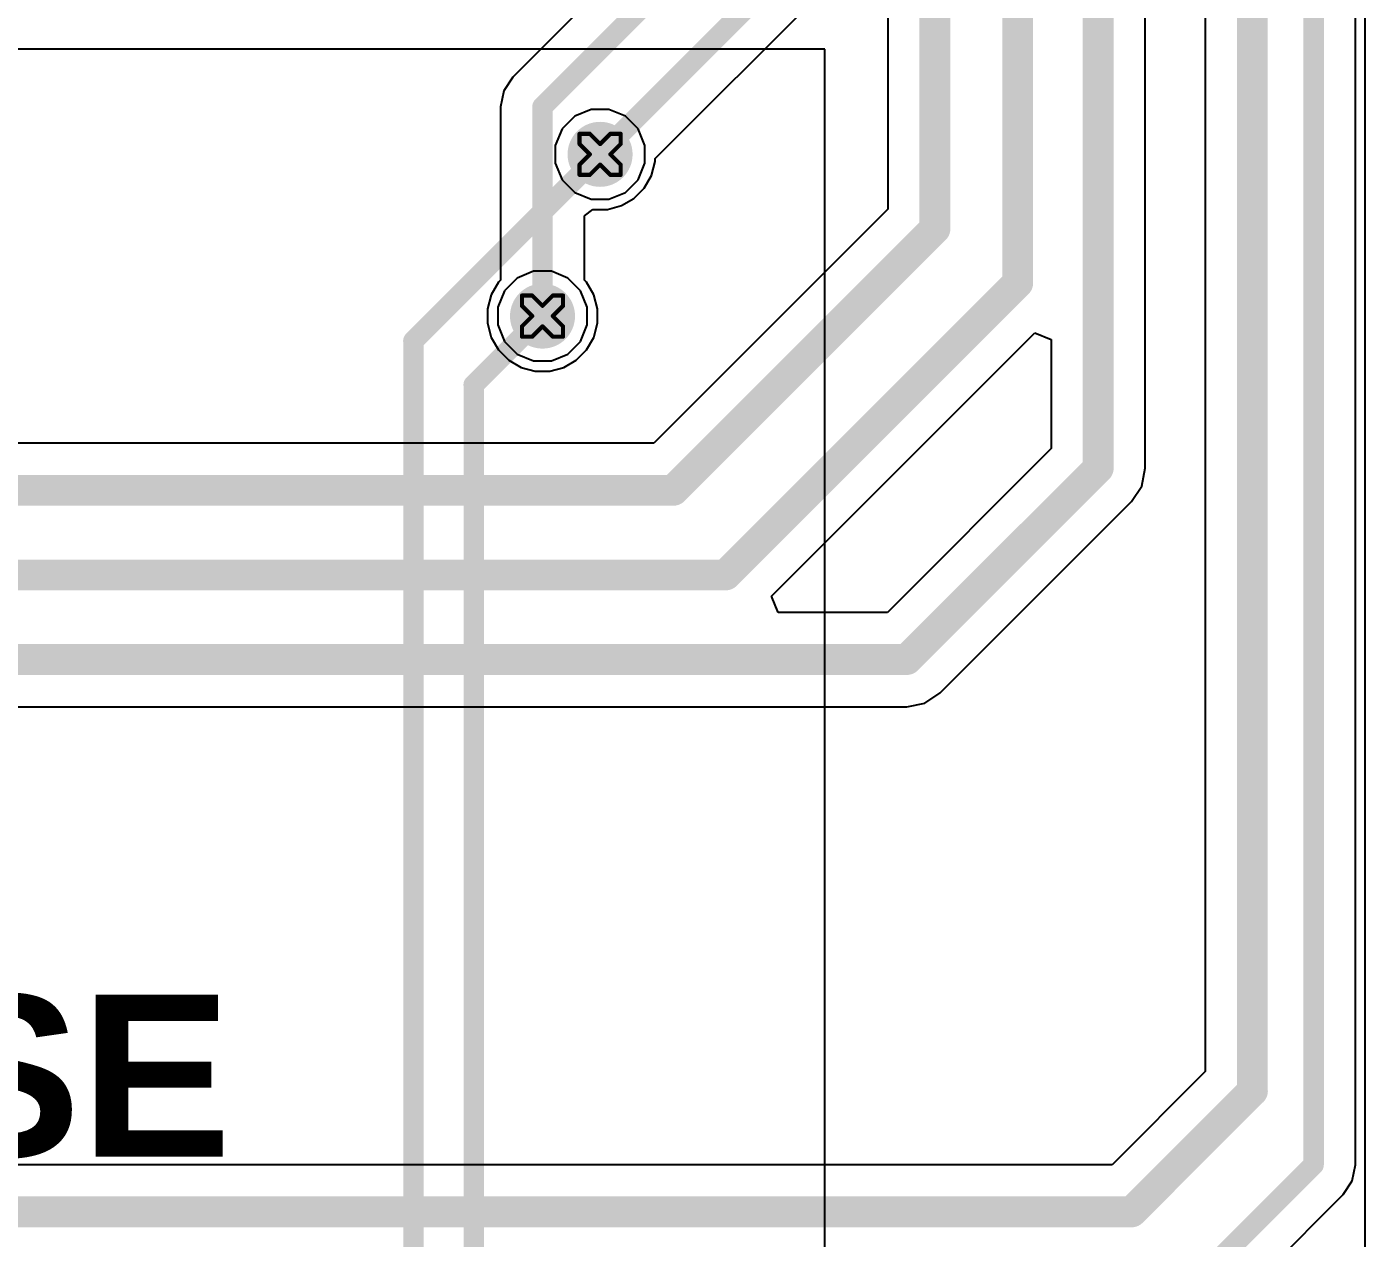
# Model space of a CAD drawing. Header units: inches. Extents: x 0 to 5379, y 0 to 5429.
# Drawn here: x 110.04 to 126.59, y 22.74 to 37.72 of the extents above; entities that cross this region are included whole.
import ezdxf

# ---------------------------------------------------------------- set-up
doc = ezdxf.new("R2010")
doc.units = ezdxf.units.IN
for name, color, linetype in [('Bottom Layer', 5, 'Continuous'), ('Bottom Solder', 6, 'Continuous'), ('Drill Drawing', 1, 'Continuous'), ('GND01', 16, 'Continuous'), ('GND02', 76, 'Continuous'), ('PWR', 156, 'Continuous'), ('SIG 01', 90, 'Continuous'), ('Top Layer', 1, 'Continuous'), ('Top Overlay', 2, 'Continuous'), ('Top Solder', 216, 'Continuous'), ('Via Holes', 16, 'Continuous')]:
    doc.layers.add(name, color=color, linetype=linetype)
doc.styles.add('Arial_Bold', font='', dxfattribs={"height": 0.2})
doc.styles.get('Arial_Bold').set_extended_font_data('Arial', bold=True)

msp = doc.modelspace()

# ---------------------------------------------------------------- hatches: boundary and pattern name
at = {"layer": 'Bottom Layer'}
h = msp.add_hatch(color=5, dxfattribs=at)
edge = h.paths.add_edge_path()
edge.add_arc((117.132, 36.138), 0.3, 0, 360)
h = msp.add_hatch(color=5, dxfattribs=at)
edge = h.paths.add_edge_path()
edge.add_arc((116.42, 34.138), 0.3, 0, 360)
at = {"layer": 'Bottom Solder'}
h = msp.add_hatch(color=6, dxfattribs=at)
edge = h.paths.add_edge_path()
edge.add_arc((117.132, 36.138), 0.402, 0, 360)
h = msp.add_hatch(color=6, dxfattribs=at)
edge = h.paths.add_edge_path()
edge.add_arc((116.42, 34.138), 0.402, 0, 360)
at = {"layer": 'GND01'}
h = msp.add_hatch(color=16, dxfattribs=at)
edge = h.paths.add_edge_path()
edge.add_arc((117.132, 36.138), 0.3, 0, 360)
h = msp.add_hatch(color=16, dxfattribs=at)
edge = h.paths.add_edge_path()
edge.add_arc((116.42, 34.138), 0.3, 0, 360)
at = {"layer": 'GND02'}
h = msp.add_hatch(color=76, dxfattribs=at)
edge = h.paths.add_edge_path()
edge.add_arc((117.132, 36.138), 0.3, 0, 360)
h = msp.add_hatch(color=76, dxfattribs=at)
edge = h.paths.add_edge_path()
edge.add_arc((116.42, 34.138), 0.3, 0, 360)
at = {"layer": 'PWR'}
h = msp.add_hatch(color=156, dxfattribs=at)
edge = h.paths.add_edge_path()
edge.add_arc((117.132, 36.138), 0.3, 0, 360)
h = msp.add_hatch(color=156, dxfattribs=at)
edge = h.paths.add_edge_path()
edge.add_arc((116.42, 34.138), 0.3, 0, 360)
at = {"layer": 'SIG 01'}
h = msp.add_hatch(color=90, dxfattribs=at)
edge = h.paths.add_edge_path()
edge.add_arc((117.132, 36.138), 0.3, 0, 360)
h = msp.add_hatch(color=90, dxfattribs=at)
edge = h.paths.add_edge_path()
edge.add_arc((116.42, 34.138), 0.3, 0, 360)
at = {"layer": 'Top Layer'}
h = msp.add_hatch(color=1, dxfattribs=at)
edge = h.paths.add_edge_path()
edge.add_arc((117.132, 36.138), 0.3, 0, 360)
h = msp.add_hatch(color=1, dxfattribs=at)
edge = h.paths.add_edge_path()
edge.add_arc((116.42, 34.138), 0.3, 0, 360)
at = {"layer": 'Top Solder'}
h = msp.add_hatch(color=216, dxfattribs=at)
edge = h.paths.add_edge_path()
edge.add_arc((117.132, 36.138), 0.402, 0, 360)
h = msp.add_hatch(color=216, dxfattribs=at)
edge = h.paths.add_edge_path()
edge.add_arc((116.42, 34.138), 0.402, 0, 360)
at = {"layer": 'Via Holes'}
h = msp.add_hatch(color=7, dxfattribs=at)
edge = h.paths.add_edge_path()
edge.add_arc((117.132, 36.138), 0.15, 0, 360)
h = msp.add_hatch(color=7, dxfattribs=at)
edge = h.paths.add_edge_path()
edge.add_arc((116.42, 34.138), 0.15, 0, 360)

# ---------------------------------------------------------------- linework, layer by layer
at = {"layer": 'Bottom Layer'}
for p, q in [((116.818, 36.608), (116.662, 36.452)), ((117.022, 36.692), (116.818, 36.608)), ((117.242, 36.692), (117.022, 36.692)), ((117.446, 36.608), (117.242, 36.692)), ((117.602, 36.452), (117.446, 36.608)), ((116.662, 36.452), (116.578, 36.248)), ((117.686, 36.248), (117.602, 36.452)), ((116.578, 36.248), (116.578, 36.028)), ((117.686, 36.028), (117.686, 36.248)), ((116.578, 36.028), (116.662, 35.824)), ((117.602, 35.824), (117.686, 36.028)), ((116.662, 35.824), (116.818, 35.668)), ((117.446, 35.668), (117.602, 35.824)), ((116.818, 35.668), (117.022, 35.584)), ((117.242, 35.584), (117.446, 35.668)), ((117.022, 35.584), (117.242, 35.584)), ((116.106, 34.608), (115.951, 34.452)), ((116.31, 34.692), (116.106, 34.608)), ((116.53, 34.692), (116.31, 34.692)), ((116.734, 34.608), (116.53, 34.692)), ((116.89, 34.452), (116.734, 34.608)), ((115.951, 34.452), (115.866, 34.248)), ((116.974, 34.248), (116.89, 34.452)), ((115.866, 34.248), (115.866, 34.028)), ((116.974, 34.028), (116.974, 34.248)), ((115.866, 34.028), (115.951, 33.824)), ((116.89, 33.824), (116.974, 34.028)), ((115.951, 33.824), (116.106, 33.669)), ((116.734, 33.669), (116.89, 33.824)), ((116.106, 33.669), (116.31, 33.584)), ((116.53, 33.584), (116.734, 33.669)), ((116.31, 33.584), (116.53, 33.584))]:
    msp.add_line(p, q, dxfattribs=at)
at = {"layer": 'Drill Drawing'}
for points in [[(116.878, 36.265, 0.0508, 0.0508, 0), (116.878, 36.392, 0.0508, 0.0508, 0)], [(116.878, 36.392, 0.0508, 0.0508, 0), (117.005, 36.392, 0.0508, 0.0508, 0)], [(117.005, 36.392, 0.0508, 0.0508, 0), (117.132, 36.265, 0.0508, 0.0508, 0)], [(117.132, 36.265, 0.0508, 0.0508, 0), (117.259, 36.392, 0.0508, 0.0508, 0)], [(117.259, 36.392, 0.0508, 0.0508, 0), (117.386, 36.392, 0.0508, 0.0508, 0)], [(117.386, 36.265, 0.0508, 0.0508, 0), (117.386, 36.392, 0.0508, 0.0508, 0)], [(116.878, 36.265, 0.0508, 0.0508, 0), (117.005, 36.138, 0.0508, 0.0508, 0)], [(117.259, 36.138, 0.0508, 0.0508, 0), (117.386, 36.265, 0.0508, 0.0508, 0)], [(116.878, 36.011, 0.0508, 0.0508, 0), (117.005, 36.138, 0.0508, 0.0508, 0)], [(117.259, 36.138, 0.0508, 0.0508, 0), (117.386, 36.011, 0.0508, 0.0508, 0)], [(116.878, 35.884, 0.0508, 0.0508, 0), (116.878, 36.011, 0.0508, 0.0508, 0)], [(117.005, 35.884, 0.0508, 0.0508, 0), (117.132, 36.011, 0.0508, 0.0508, 0)], [(117.132, 36.011, 0.0508, 0.0508, 0), (117.259, 35.884, 0.0508, 0.0508, 0)], [(117.386, 35.884, 0.0508, 0.0508, 0), (117.386, 36.011, 0.0508, 0.0508, 0)], [(116.878, 35.884, 0.0508, 0.0508, 0), (117.005, 35.884, 0.0508, 0.0508, 0)], [(117.259, 35.884, 0.0508, 0.0508, 0), (117.386, 35.884, 0.0508, 0.0508, 0)], [(116.166, 34.265, 0.0508, 0.0508, 0), (116.166, 34.392, 0.0508, 0.0508, 0)], [(116.166, 34.392, 0.0508, 0.0508, 0), (116.293, 34.392, 0.0508, 0.0508, 0)], [(116.166, 34.265, 0.0508, 0.0508, 0), (116.293, 34.138, 0.0508, 0.0508, 0)], [(116.293, 34.392, 0.0508, 0.0508, 0), (116.42, 34.265, 0.0508, 0.0508, 0)], [(116.42, 34.265, 0.0508, 0.0508, 0), (116.547, 34.392, 0.0508, 0.0508, 0)], [(116.547, 34.392, 0.0508, 0.0508, 0), (116.674, 34.392, 0.0508, 0.0508, 0)], [(116.547, 34.138, 0.0508, 0.0508, 0), (116.674, 34.265, 0.0508, 0.0508, 0)], [(116.674, 34.265, 0.0508, 0.0508, 0), (116.674, 34.392, 0.0508, 0.0508, 0)], [(116.166, 34.011, 0.0508, 0.0508, 0), (116.293, 34.138, 0.0508, 0.0508, 0)], [(116.547, 34.138, 0.0508, 0.0508, 0), (116.674, 34.011, 0.0508, 0.0508, 0)], [(116.166, 33.884, 0.0508, 0.0508, 0), (116.166, 34.011, 0.0508, 0.0508, 0)], [(116.293, 33.884, 0.0508, 0.0508, 0), (116.42, 34.011, 0.0508, 0.0508, 0)], [(116.42, 34.011, 0.0508, 0.0508, 0), (116.547, 33.884, 0.0508, 0.0508, 0)], [(116.674, 33.884, 0.0508, 0.0508, 0), (116.674, 34.011, 0.0508, 0.0508, 0)], [(116.166, 33.884, 0.0508, 0.0508, 0), (116.293, 33.884, 0.0508, 0.0508, 0)], [(116.547, 33.884, 0.0508, 0.0508, 0), (116.674, 33.884, 0.0508, 0.0508, 0)]]:
    msp.add_lwpolyline(points, format="xyseb", dxfattribs=at)
for points in [[(116.865, 36.392, 0.0254, 0.0254, 1), (116.891, 36.392, 0.0254, 0.0254, 1)], [(116.865, 36.392, 0.0254, 0.0254, 1), (116.891, 36.392, 0.0254, 0.0254, 1)], [(116.992, 36.392, 0.0254, 0.0254, 1), (117.018, 36.392, 0.0254, 0.0254, 1)], [(116.992, 36.392, 0.0254, 0.0254, 1), (117.018, 36.392, 0.0254, 0.0254, 1)], [(117.246, 36.392, 0.0254, 0.0254, 1), (117.272, 36.392, 0.0254, 0.0254, 1)], [(117.246, 36.392, 0.0254, 0.0254, 1), (117.272, 36.392, 0.0254, 0.0254, 1)], [(117.373, 36.392, 0.0254, 0.0254, 1), (117.399, 36.392, 0.0254, 0.0254, 1)], [(117.373, 36.392, 0.0254, 0.0254, 1), (117.399, 36.392, 0.0254, 0.0254, 1)], [(116.865, 36.265, 0.0254, 0.0254, 1), (116.891, 36.265, 0.0254, 0.0254, 1)], [(116.865, 36.265, 0.0254, 0.0254, 1), (116.891, 36.265, 0.0254, 0.0254, 1)], [(117.119, 36.265, 0.0254, 0.0254, 1), (117.145, 36.265, 0.0254, 0.0254, 1)], [(117.119, 36.265, 0.0254, 0.0254, 1), (117.145, 36.265, 0.0254, 0.0254, 1)], [(117.373, 36.265, 0.0254, 0.0254, 1), (117.399, 36.265, 0.0254, 0.0254, 1)], [(117.373, 36.265, 0.0254, 0.0254, 1), (117.399, 36.265, 0.0254, 0.0254, 1)], [(116.992, 36.138, 0.0254, 0.0254, 1), (117.018, 36.138, 0.0254, 0.0254, 1)], [(116.992, 36.138, 0.0254, 0.0254, 1), (117.018, 36.138, 0.0254, 0.0254, 1)], [(117.246, 36.138, 0.0254, 0.0254, 1), (117.272, 36.138, 0.0254, 0.0254, 1)], [(117.246, 36.138, 0.0254, 0.0254, 1), (117.272, 36.138, 0.0254, 0.0254, 1)], [(116.865, 36.011, 0.0254, 0.0254, 1), (116.891, 36.011, 0.0254, 0.0254, 1)], [(116.865, 36.011, 0.0254, 0.0254, 1), (116.891, 36.011, 0.0254, 0.0254, 1)], [(117.119, 36.011, 0.0254, 0.0254, 1), (117.145, 36.011, 0.0254, 0.0254, 1)], [(117.119, 36.011, 0.0254, 0.0254, 1), (117.145, 36.011, 0.0254, 0.0254, 1)], [(117.373, 36.011, 0.0254, 0.0254, 1), (117.399, 36.011, 0.0254, 0.0254, 1)], [(117.373, 36.011, 0.0254, 0.0254, 1), (117.399, 36.011, 0.0254, 0.0254, 1)], [(116.865, 35.884, 0.0254, 0.0254, 1), (116.891, 35.884, 0.0254, 0.0254, 1)], [(116.865, 35.884, 0.0254, 0.0254, 1), (116.891, 35.884, 0.0254, 0.0254, 1)], [(116.992, 35.884, 0.0254, 0.0254, 1), (117.018, 35.884, 0.0254, 0.0254, 1)], [(116.992, 35.884, 0.0254, 0.0254, 1), (117.018, 35.884, 0.0254, 0.0254, 1)], [(117.246, 35.884, 0.0254, 0.0254, 1), (117.272, 35.884, 0.0254, 0.0254, 1)], [(117.246, 35.884, 0.0254, 0.0254, 1), (117.272, 35.884, 0.0254, 0.0254, 1)], [(117.373, 35.884, 0.0254, 0.0254, 1), (117.399, 35.884, 0.0254, 0.0254, 1)], [(117.373, 35.884, 0.0254, 0.0254, 1), (117.399, 35.884, 0.0254, 0.0254, 1)], [(116.153, 34.392, 0.0254, 0.0254, 1), (116.179, 34.392, 0.0254, 0.0254, 1)], [(116.153, 34.392, 0.0254, 0.0254, 1), (116.179, 34.392, 0.0254, 0.0254, 1)], [(116.153, 34.265, 0.0254, 0.0254, 1), (116.179, 34.265, 0.0254, 0.0254, 1)], [(116.153, 34.265, 0.0254, 0.0254, 1), (116.179, 34.265, 0.0254, 0.0254, 1)], [(116.28, 34.392, 0.0254, 0.0254, 1), (116.306, 34.392, 0.0254, 0.0254, 1)], [(116.28, 34.392, 0.0254, 0.0254, 1), (116.306, 34.392, 0.0254, 0.0254, 1)], [(116.407, 34.265, 0.0254, 0.0254, 1), (116.433, 34.265, 0.0254, 0.0254, 1)], [(116.407, 34.265, 0.0254, 0.0254, 1), (116.433, 34.265, 0.0254, 0.0254, 1)], [(116.534, 34.392, 0.0254, 0.0254, 1), (116.56, 34.392, 0.0254, 0.0254, 1)], [(116.534, 34.392, 0.0254, 0.0254, 1), (116.56, 34.392, 0.0254, 0.0254, 1)], [(116.661, 34.392, 0.0254, 0.0254, 1), (116.687, 34.392, 0.0254, 0.0254, 1)], [(116.661, 34.392, 0.0254, 0.0254, 1), (116.687, 34.392, 0.0254, 0.0254, 1)], [(116.661, 34.265, 0.0254, 0.0254, 1), (116.687, 34.265, 0.0254, 0.0254, 1)], [(116.661, 34.265, 0.0254, 0.0254, 1), (116.687, 34.265, 0.0254, 0.0254, 1)], [(116.28, 34.138, 0.0254, 0.0254, 1), (116.306, 34.138, 0.0254, 0.0254, 1)], [(116.28, 34.138, 0.0254, 0.0254, 1), (116.306, 34.138, 0.0254, 0.0254, 1)], [(116.534, 34.138, 0.0254, 0.0254, 1), (116.56, 34.138, 0.0254, 0.0254, 1)], [(116.534, 34.138, 0.0254, 0.0254, 1), (116.56, 34.138, 0.0254, 0.0254, 1)], [(116.153, 34.011, 0.0254, 0.0254, 1), (116.179, 34.011, 0.0254, 0.0254, 1)], [(116.153, 34.011, 0.0254, 0.0254, 1), (116.179, 34.011, 0.0254, 0.0254, 1)], [(116.407, 34.011, 0.0254, 0.0254, 1), (116.433, 34.011, 0.0254, 0.0254, 1)], [(116.407, 34.011, 0.0254, 0.0254, 1), (116.433, 34.011, 0.0254, 0.0254, 1)], [(116.661, 34.011, 0.0254, 0.0254, 1), (116.687, 34.011, 0.0254, 0.0254, 1)], [(116.661, 34.011, 0.0254, 0.0254, 1), (116.687, 34.011, 0.0254, 0.0254, 1)], [(116.153, 33.884, 0.0254, 0.0254, 1), (116.179, 33.884, 0.0254, 0.0254, 1)], [(116.153, 33.884, 0.0254, 0.0254, 1), (116.179, 33.884, 0.0254, 0.0254, 1)], [(116.28, 33.884, 0.0254, 0.0254, 1), (116.306, 33.884, 0.0254, 0.0254, 1)], [(116.28, 33.884, 0.0254, 0.0254, 1), (116.306, 33.884, 0.0254, 0.0254, 1)], [(116.534, 33.884, 0.0254, 0.0254, 1), (116.56, 33.884, 0.0254, 0.0254, 1)], [(116.534, 33.884, 0.0254, 0.0254, 1), (116.56, 33.884, 0.0254, 0.0254, 1)], [(116.661, 33.884, 0.0254, 0.0254, 1), (116.687, 33.884, 0.0254, 0.0254, 1)], [(116.661, 33.884, 0.0254, 0.0254, 1), (116.687, 33.884, 0.0254, 0.0254, 1)]]:
    msp.add_lwpolyline(points, format="xyseb", close=True, dxfattribs=at)
at = {"layer": 'GND01'}
for p, q in [((116.818, 36.608), (116.662, 36.452)), ((117.022, 36.692), (116.818, 36.608)), ((117.242, 36.692), (117.022, 36.692)), ((117.446, 36.608), (117.242, 36.692)), ((117.602, 36.452), (117.446, 36.608)), ((116.662, 36.452), (116.578, 36.248)), ((117.686, 36.248), (117.602, 36.452)), ((116.578, 36.248), (116.578, 36.028)), ((117.686, 36.028), (117.686, 36.248)), ((116.578, 36.028), (116.662, 35.824)), ((117.602, 35.824), (117.686, 36.028)), ((116.662, 35.824), (116.818, 35.668)), ((117.446, 35.668), (117.602, 35.824)), ((116.818, 35.668), (117.022, 35.584)), ((117.242, 35.584), (117.446, 35.668)), ((117.022, 35.584), (117.242, 35.584)), ((116.106, 34.608), (115.951, 34.452)), ((116.31, 34.692), (116.106, 34.608)), ((116.53, 34.692), (116.31, 34.692)), ((116.734, 34.608), (116.53, 34.692)), ((116.89, 34.452), (116.734, 34.608)), ((115.951, 34.452), (115.866, 34.248)), ((116.974, 34.248), (116.89, 34.452)), ((115.866, 34.248), (115.866, 34.028)), ((116.974, 34.028), (116.974, 34.248)), ((115.866, 34.028), (115.951, 33.824)), ((116.89, 33.824), (116.974, 34.028)), ((115.951, 33.824), (116.106, 33.669)), ((116.734, 33.669), (116.89, 33.824)), ((116.106, 33.669), (116.31, 33.584)), ((116.53, 33.584), (116.734, 33.669)), ((116.31, 33.584), (116.53, 33.584))]:
    msp.add_line(p, q, dxfattribs=at)
at = {"layer": 'GND02'}
for p, q in [((116.818, 36.608), (116.662, 36.452)), ((117.022, 36.692), (116.818, 36.608)), ((117.242, 36.692), (117.022, 36.692)), ((117.446, 36.608), (117.242, 36.692)), ((117.602, 36.452), (117.446, 36.608)), ((116.662, 36.452), (116.578, 36.248)), ((117.686, 36.248), (117.602, 36.452)), ((116.578, 36.248), (116.578, 36.028)), ((117.686, 36.028), (117.686, 36.248)), ((116.578, 36.028), (116.662, 35.824)), ((117.602, 35.824), (117.686, 36.028)), ((116.662, 35.824), (116.818, 35.668)), ((117.446, 35.668), (117.602, 35.824)), ((116.818, 35.668), (117.022, 35.584)), ((117.242, 35.584), (117.446, 35.668)), ((117.022, 35.584), (117.242, 35.584)), ((116.106, 34.608), (115.951, 34.452)), ((116.31, 34.692), (116.106, 34.608)), ((116.53, 34.692), (116.31, 34.692)), ((116.734, 34.608), (116.53, 34.692)), ((116.89, 34.452), (116.734, 34.608)), ((115.951, 34.452), (115.866, 34.248)), ((116.974, 34.248), (116.89, 34.452)), ((115.866, 34.248), (115.866, 34.028)), ((116.974, 34.028), (116.974, 34.248)), ((115.866, 34.028), (115.951, 33.824)), ((116.89, 33.824), (116.974, 34.028)), ((115.951, 33.824), (116.106, 33.669)), ((116.734, 33.669), (116.89, 33.824)), ((116.106, 33.669), (116.31, 33.584)), ((116.53, 33.584), (116.734, 33.669)), ((116.31, 33.584), (116.53, 33.584))]:
    msp.add_line(p, q, dxfattribs=at)
at = {"layer": 'PWR'}
for p, q in [((116.818, 36.608), (116.662, 36.452)), ((117.022, 36.692), (116.818, 36.608)), ((117.242, 36.692), (117.022, 36.692)), ((117.446, 36.608), (117.242, 36.692)), ((117.602, 36.452), (117.446, 36.608)), ((116.662, 36.452), (116.578, 36.248)), ((117.686, 36.248), (117.602, 36.452)), ((116.578, 36.248), (116.578, 36.028)), ((117.686, 36.028), (117.686, 36.248)), ((116.578, 36.028), (116.662, 35.824)), ((117.602, 35.824), (117.686, 36.028)), ((116.662, 35.824), (116.818, 35.668)), ((117.446, 35.668), (117.602, 35.824)), ((116.818, 35.668), (117.022, 35.584)), ((117.242, 35.584), (117.446, 35.668)), ((117.022, 35.584), (117.242, 35.584)), ((116.106, 34.608), (115.951, 34.452)), ((116.31, 34.692), (116.106, 34.608)), ((116.53, 34.692), (116.31, 34.692)), ((116.734, 34.608), (116.53, 34.692)), ((116.89, 34.452), (116.734, 34.608)), ((115.951, 34.452), (115.866, 34.248)), ((116.974, 34.248), (116.89, 34.452)), ((115.866, 34.248), (115.866, 34.028)), ((116.974, 34.028), (116.974, 34.248)), ((115.866, 34.028), (115.951, 33.824)), ((116.89, 33.824), (116.974, 34.028)), ((115.951, 33.824), (116.106, 33.669)), ((116.734, 33.669), (116.89, 33.824)), ((116.106, 33.669), (116.31, 33.584)), ((116.53, 33.584), (116.734, 33.669)), ((116.31, 33.584), (116.53, 33.584))]:
    msp.add_line(p, q, dxfattribs=at)
at = {"layer": 'SIG 01'}
for p, q in [((124.616, 91.109), (124.616, 24.797)), ((123.874, 32.257), (123.874, 90.815)), ((120.69, 87.511), (120.69, 35.459)), ((126.473, 23.644), (126.473, 83.236)), ((118.024, 39.063), (116.054, 37.093)), ((117.813, 36.087), (119.826, 38.099)), ((116.054, 37.093), (115.942, 36.925)), ((115.942, 36.925), (115.902, 36.727)), ((115.902, 36.727), (115.902, 34.583)), ((117.813, 36.048), (117.813, 36.087)), ((117.767, 35.875), (117.813, 36.048)), ((117.677, 35.72), (117.767, 35.875)), ((117.395, 35.504), (117.55, 35.593)), ((117.55, 35.593), (117.677, 35.72)), ((116.938, 35.377), (117.042, 35.457)), ((117.042, 35.457), (117.222, 35.457)), ((117.222, 35.457), (117.395, 35.504)), ((120.69, 35.459), (117.798, 32.567)), ((116.938, 34.583), (116.938, 35.377)), ((115.875, 34.556), (115.786, 34.401)), ((115.902, 34.583), (115.875, 34.556)), ((116.965, 34.556), (116.938, 34.583)), ((117.055, 34.401), (116.965, 34.556)), ((115.786, 34.401), (115.739, 34.228)), ((117.101, 34.228), (117.055, 34.401)), ((115.739, 34.228), (115.739, 34.049)), ((117.101, 34.049), (117.101, 34.228)), ((115.739, 34.049), (115.786, 33.875)), ((117.055, 33.875), (117.101, 34.049)), ((119.251, 30.677), (122.506, 33.932)), ((122.506, 33.932), (122.709, 33.848)), ((115.786, 33.875), (115.875, 33.72)), ((116.965, 33.72), (117.055, 33.875)), ((122.709, 33.848), (122.709, 32.499)), ((115.875, 33.72), (116.002, 33.593)), ((116.838, 33.593), (116.965, 33.72)), ((116.002, 33.593), (116.157, 33.504)), ((116.157, 33.504), (116.331, 33.457)), ((116.331, 33.457), (116.51, 33.457)), ((116.51, 33.457), (116.683, 33.504)), ((116.683, 33.504), (116.838, 33.593)), ((117.798, 32.567), (57.816, 32.567)), ((122.709, 32.499), (120.684, 30.474)), ((123.83, 32.034), (123.874, 32.257)), ((123.704, 31.845), (123.83, 32.034)), ((121.338, 29.48), (123.704, 31.845)), ((119.335, 30.474), (119.251, 30.677)), ((120.684, 30.474), (119.335, 30.474)), ((121.149, 29.353), (121.338, 29.48)), ((102.582, 29.309), (120.926, 29.309)), ((120.926, 29.309), (121.149, 29.353)), ((124.616, 24.797), (123.464, 23.646)), ((123.464, 23.646), (86.004, 23.646)), ((126.433, 23.445), (126.473, 23.644)), ((126.321, 23.277), (126.433, 23.445)), ((124.725, 21.681), (126.321, 23.277))]:
    msp.add_line(p, q, dxfattribs=at)
for points in [[(125.955, 23.644, 0.254, 0.254, 0), (125.955, 93.042, 0.254, 0.254, 0)], [(125.198, 24.556, 0.381, 0.381, 0), (125.198, 91.35, 0.381, 0.381, 0)], [(123.292, 32.257, 0.381, 0.381, 0), (123.292, 90.815, 0.381, 0.381, 0)], [(121.272, 35.217, 0.381, 0.381, 0), (121.272, 87.511, 0.381, 0.381, 0)], [(122.295, 34.546, 0.381, 0.381, 0), (122.295, 85.258, 0.381, 0.381, 0)], [(116.42, 36.727, 0.254, 0.254, 0), (118.542, 38.848, 0.254, 0.254, 0)], [(117.132, 36.138, 0.254, 0.254, 0), (119.459, 38.465, 0.254, 0.254, 0)], [(116.42, 34.138, 0.254, 0.254, 0), (116.42, 36.727, 0.254, 0.254, 0)], [(118.039, 31.984, 0.381, 0.381, 0), (121.272, 35.217, 0.381, 0.381, 0)], [(118.687, 30.938, 0.381, 0.381, 0), (122.295, 34.546, 0.381, 0.381, 0)], [(120.926, 29.892, 0.381, 0.381, 0), (123.292, 32.257, 0.381, 0.381, 0)], [(57.816, 31.984, 0.381, 0.381, 0), (118.039, 31.984, 0.381, 0.381, 0)], [(58.7, 30.938, 0.381, 0.381, 0), (118.687, 30.938, 0.381, 0.381, 0)], [(59.483, 29.892, 0.381, 0.381, 0), (120.926, 29.892, 0.381, 0.381, 0)], [(123.706, 23.063, 0.381, 0.381, 0), (125.198, 24.556, 0.381, 0.381, 0)], [(124.358, 22.047, 0.254, 0.254, 0), (125.955, 23.644, 0.254, 0.254, 0)], [(86.004, 23.063, 0.381, 0.381, 0), (123.706, 23.063, 0.381, 0.381, 0)]]:
    msp.add_lwpolyline(points, format="xyseb", dxfattribs=at)
for points in [[(116.357, 36.727, 0.127, 0.127, 1), (116.484, 36.727, 0.127, 0.127, 1)], [(116.357, 36.727, 0.127, 0.127, 1), (116.484, 36.727, 0.127, 0.127, 1)], [(117.069, 36.138, 0.127, 0.127, 1), (117.196, 36.138, 0.127, 0.127, 1)], [(121.177, 35.217, 0.191, 0.191, 1), (121.368, 35.217, 0.191, 0.191, 1)], [(121.177, 35.217, 0.191, 0.191, 1), (121.368, 35.217, 0.191, 0.191, 1)], [(122.2, 34.546, 0.191, 0.191, 1), (122.391, 34.546, 0.191, 0.191, 1)], [(122.2, 34.546, 0.191, 0.191, 1), (122.391, 34.546, 0.191, 0.191, 1)], [(116.357, 34.138, 0.127, 0.127, 1), (116.484, 34.138, 0.127, 0.127, 1)], [(123.196, 32.257, 0.191, 0.191, 1), (123.387, 32.257, 0.191, 0.191, 1)], [(123.196, 32.257, 0.191, 0.191, 1), (123.387, 32.257, 0.191, 0.191, 1)], [(117.944, 31.984, 0.191, 0.191, 1), (118.134, 31.984, 0.191, 0.191, 1)], [(117.944, 31.984, 0.191, 0.191, 1), (118.134, 31.984, 0.191, 0.191, 1)], [(118.592, 30.938, 0.191, 0.191, 1), (118.782, 30.938, 0.191, 0.191, 1)], [(118.592, 30.938, 0.191, 0.191, 1), (118.782, 30.938, 0.191, 0.191, 1)], [(120.831, 29.892, 0.191, 0.191, 1), (121.021, 29.892, 0.191, 0.191, 1)], [(120.831, 29.892, 0.191, 0.191, 1), (121.021, 29.892, 0.191, 0.191, 1)], [(125.103, 24.556, 0.191, 0.191, 1), (125.294, 24.556, 0.191, 0.191, 1)], [(125.103, 24.556, 0.191, 0.191, 1), (125.294, 24.556, 0.191, 0.191, 1)], [(125.891, 23.644, 0.127, 0.127, 1), (126.018, 23.644, 0.127, 0.127, 1)], [(125.891, 23.644, 0.127, 0.127, 1), (126.018, 23.644, 0.127, 0.127, 1)], [(123.61, 23.063, 0.191, 0.191, 1), (123.801, 23.063, 0.191, 0.191, 1)], [(123.61, 23.063, 0.191, 0.191, 1), (123.801, 23.063, 0.191, 0.191, 1)]]:
    msp.add_lwpolyline(points, format="xyseb", close=True, dxfattribs=at)
at = {"layer": 'Top Layer'}
for p, q in [((126.594, 0.388), (126.594, 62.556)), ((119.913, 37.44), (109.626, 37.44)), ((119.913, 37.44), (109.626, 37.44)), ((119.913, 0.381), (119.913, 37.44)), ((119.913, 0.388), (119.913, 37.44))]:
    msp.add_line(p, q, dxfattribs=at)
for points in [[(114.824, 33.83, 0.254, 0.254, 0), (117.132, 36.138, 0.254, 0.254, 0)], [(115.57, 33.288, 0.254, 0.254, 0), (116.42, 34.138, 0.254, 0.254, 0)], [(114.824, 3.02, 0.254, 0.254, 0), (114.824, 33.83, 0.254, 0.254, 0)], [(115.57, 2.734, 0.254, 0.254, 0), (115.57, 33.288, 0.254, 0.254, 0)]]:
    msp.add_lwpolyline(points, format="xyseb", dxfattribs=at)
for points in [[(117.068, 36.138, 0.127, 0.127, 1), (117.195, 36.138, 0.127, 0.127, 1)], [(116.357, 34.138, 0.127, 0.127, 1), (116.484, 34.138, 0.127, 0.127, 1)], [(114.76, 33.83, 0.127, 0.127, 1), (114.887, 33.83, 0.127, 0.127, 1)], [(114.76, 33.83, 0.127, 0.127, 1), (114.887, 33.83, 0.127, 0.127, 1)], [(115.506, 33.288, 0.127, 0.127, 1), (115.633, 33.288, 0.127, 0.127, 1)], [(115.506, 33.288, 0.127, 0.127, 1), (115.633, 33.288, 0.127, 0.127, 1)]]:
    msp.add_lwpolyline(points, format="xyseb", close=True, dxfattribs=at)

# ---------------------------------------------------------------- texts
at = {"layer": 'Top Overlay', "style": 'Arial_Bold'}
msp.add_text('FUSE', height=2, rotation=360, dxfattribs=at).set_placement((105.122, 23.747))

doc.saveas('drawing.dxf')
